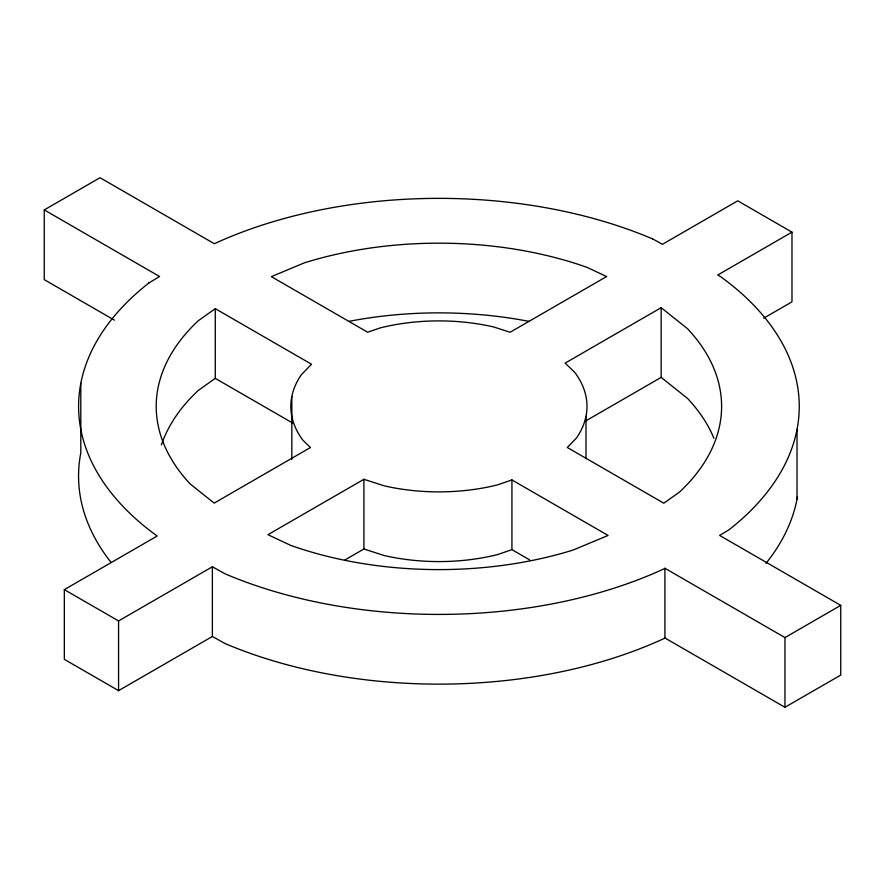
<?xml version="1.0" encoding="UTF-8"?>
<svg xmlns="http://www.w3.org/2000/svg" width="885" height="885" viewBox="0 0 885 885"><rect width="100%" height="100%" fill="white"/><g stroke="black" fill="none" stroke-linecap="round" stroke-linejoin="round"><path stroke-width="1.33" d="M215.276 308.666L198.174 320.812A282.702 163.216 0 0 0 190.186 483.962L214.17 503.111L310.458 447.522L302.947 440.265A148.083 85.491 0 0 1 301.276 374.831L311.52 364.233L215.276 308.666L215.276 378.382L198.174 390.517A282.702 163.216 0 0 0 161.402 444.934M148.813 282.979L159.577 276.507L44.25 209.922L44.25 279.638L114.397 320.138M664.912 568.27L663.794 568.933A360.339 208.041 0 0 1 225.155 573.867L212.378 566.776L118.568 620.938L64.328 589.631L64.328 659.336L118.568 690.643L212.378 636.481L225.155 643.583A360.339 208.041 0 0 0 663.794 638.638L664.912 637.974L664.912 568.27L784.962 637.576L840.75 605.362L840.75 675.078L784.962 707.281L664.912 637.974M44.25 209.922L100.038 177.719L214.347 243.718A360.151 207.931 0 0 1 652.621 238.928M64.328 589.631L157.154 536.033A360.151 207.931 0 0 1 148.868 283.001M363.912 479.294L267.945 534.695L290.689 545.37A282.702 163.216 0 0 0 573.281 549.983L608.083 535.447L511.928 479.935L497.58 484.88A148.083 85.491 0 0 1 384.256 485.843L363.912 479.294L363.912 548.999L344.951 559.939M661.161 307.681L565.15 363.104L574.863 372.508A148.083 85.491 0 0 1 576.533 437.931L567.307 447.489L663.794 503.2L679.636 491.96A282.702 163.216 0 0 0 687.634 328.811L661.161 307.681L661.161 377.386L687.634 398.515A282.702 163.216 0 0 1 713.941 438.329M763.689 318.191L791.975 301.851L791.975 232.147L717.713 275.025L720.456 276.551A360.339 208.041 0 0 1 729.008 529.794L719.616 535.425L840.75 605.362M585.295 421.183L661.161 377.386M529.728 559.928L511.928 549.64L497.58 554.585A148.083 85.491 0 0 1 384.256 555.548L363.912 548.999M652.654 238.895L662.422 244.315L737.747 200.829L791.975 232.147M215.276 378.382L292.515 422.964M797.02 429.513L797.02 499.217M784.962 637.576L784.962 707.281M585.992 416.293L585.992 458.662M511.928 479.935L511.928 549.64M291.829 396.48L291.829 459.348M212.378 566.776L212.378 636.481M118.568 620.938L118.568 690.643M80.8 383.249L80.8 452.965A360.151 207.931 0 0 0 111.067 562.44M348.922 321.366A282.702 163.216 0 0 1 529.385 321.454M797.507 496.54A360.339 208.041 0 0 1 766.001 563.369M606.601 276.551L510.103 332.262L493.553 326.93A148.083 85.491 0 0 0 380.229 327.892L367.651 332.229L271.363 276.64L304.54 262.79A282.702 163.216 0 0 1 587.131 267.403L606.601 276.551"/></g></svg>
